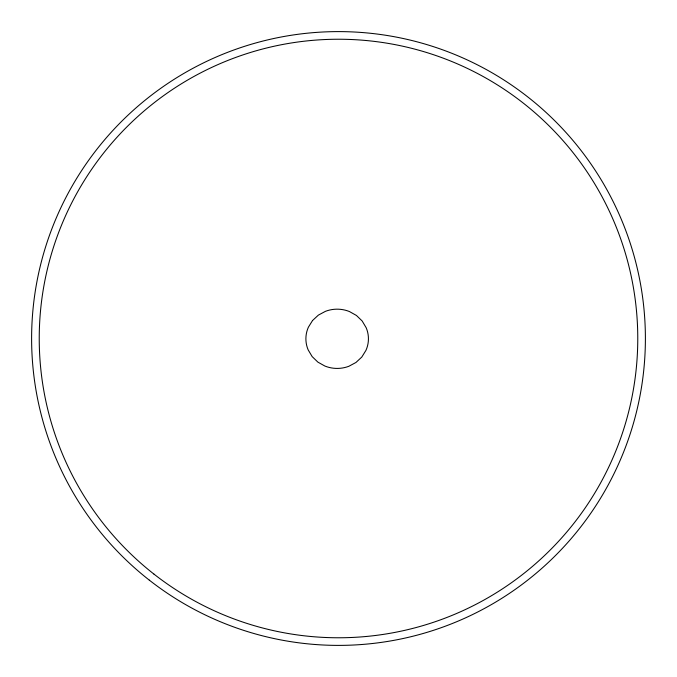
<?xml version="1.0" encoding="UTF-8"?>
<svg xmlns="http://www.w3.org/2000/svg" width="677" height="677" viewBox="0 0 677 677"><rect width="100%" height="100%" fill="white"/><g stroke="black" fill="none" stroke-linecap="round" stroke-linejoin="round"><path stroke-width="1.02" d="M312.537 320.534L308.39 327.194A28.206 28.206 0 0 0 308.153 349.865L312.165 356.601L317.885 362.127L324.909 366.054A32.868 32.868 0 0 0 348.85 366.282L355.958 362.474L361.789 357.058L365.935 350.398A28.206 28.206 0 0 0 366.172 327.727L362.161 320.991L356.44 315.465L349.417 311.538A32.868 32.868 0 0 0 325.476 311.318L318.368 315.118L312.537 320.534M149.304 580.138A306.901 306.901 0 0 0 642.363 381.532A306.901 306.901 0 0 0 223.833 53.83A306.901 306.901 0 0 0 149.304 580.138M154.001 574.138A299.276 299.276 0 0 0 634.814 380.457A299.276 299.276 0 0 0 226.685 60.905A299.276 299.276 0 0 0 154.001 574.138"/></g></svg>
